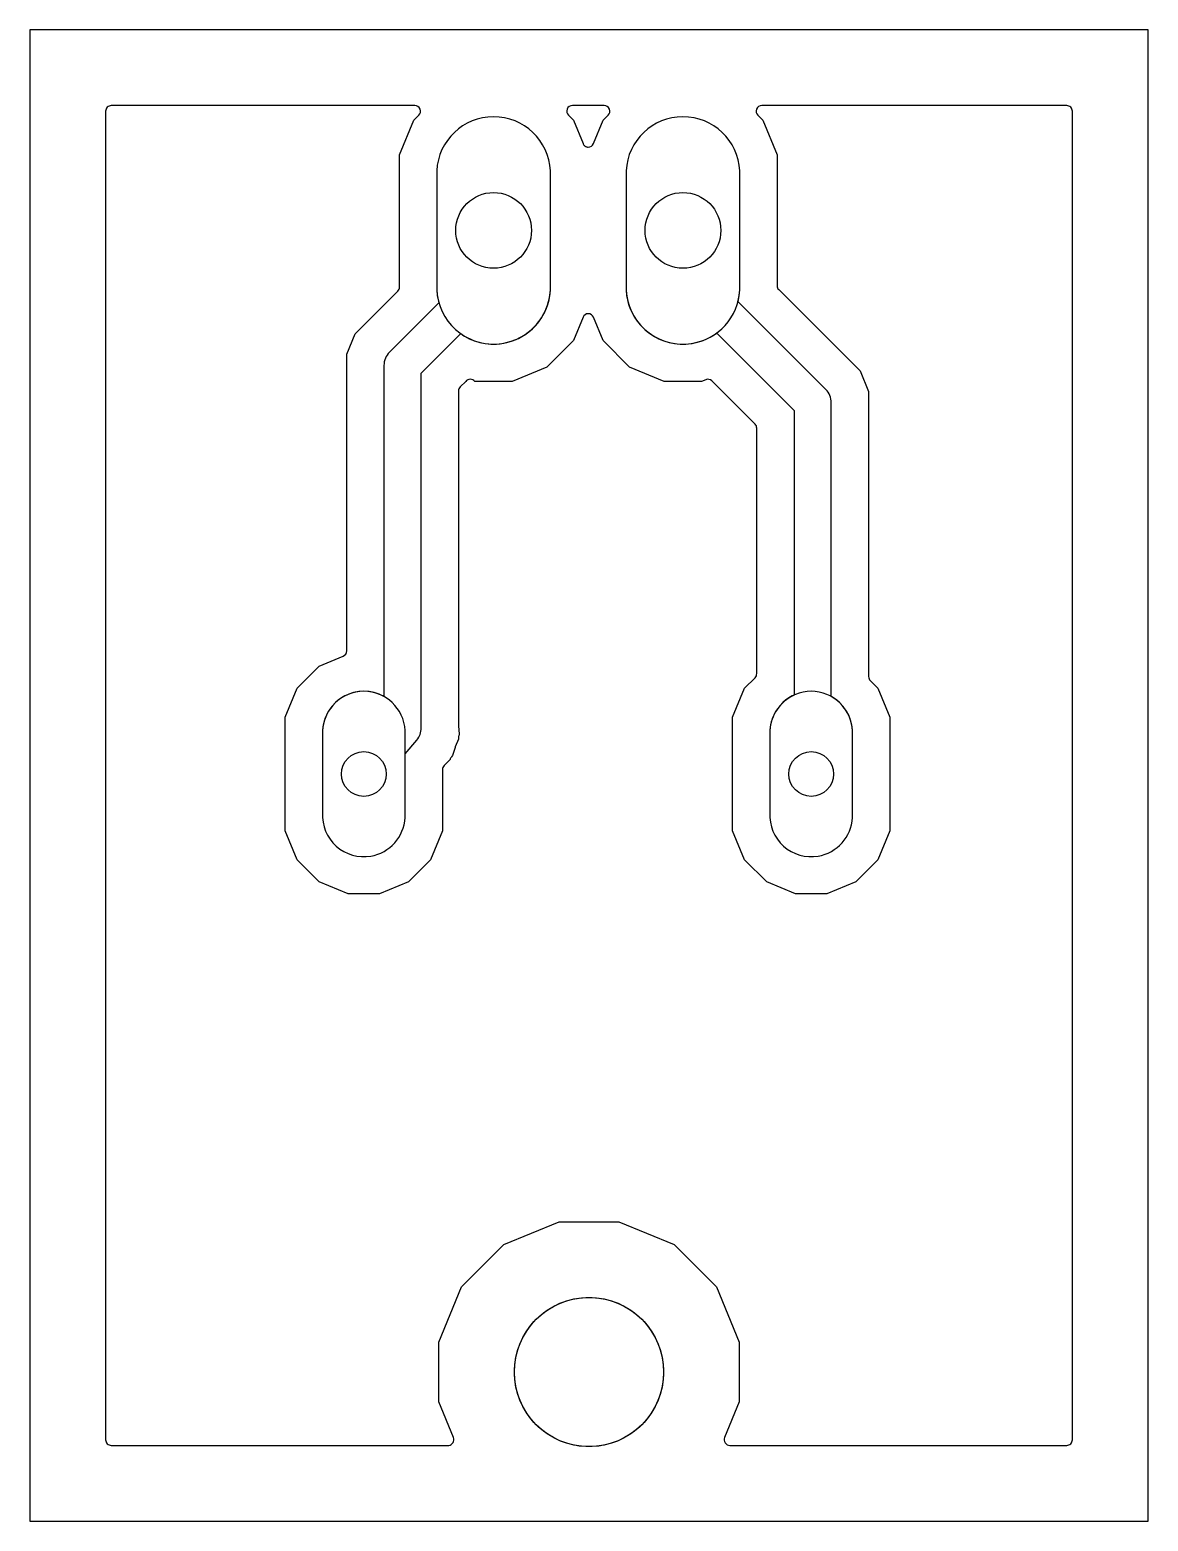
# Model space of a CAD drawing. Header units: millimetres. Extents: x 0 to 15, y 0 to 20.
import ezdxf

# ---------------------------------------------------------------- set-up
doc = ezdxf.new("R2010")
doc.units = ezdxf.units.MM

msp = doc.modelspace()

# ---------------------------------------------------------------- linework, layer by layer
at = {"layer": '16_copper'}
for points in [[(6.332, 15.793, 0.357806), (6.982, 16.511), (6.982, 18.109, 0.95208), (5.458, 18.109), (5.458, 16.511), (5.465, 16.436), (5.48, 16.363), (5.502, 16.291), (5.53, 16.222), (5.566, 16.156), (5.607, 16.094), (5.655, 16.036), (5.708, 15.983), (5.766, 15.935), (5.828, 15.894), (5.894, 15.858), (5.963, 15.83), (6.035, 15.808), (6.108, 15.793), (6.183, 15.786), (6.257, 15.786)], [(8.872, 15.793, 0.357806), (9.522, 16.511), (9.522, 18.109, 0.95208), (7.998, 18.109), (7.998, 16.511), (8.005, 16.436), (8.02, 16.363), (8.042, 16.291), (8.07, 16.222), (8.106, 16.156), (8.147, 16.094), (8.195, 16.036), (8.248, 15.983), (8.306, 15.935), (8.368, 15.894), (8.434, 15.858), (8.503, 15.83), (8.575, 15.808), (8.648, 15.793), (8.723, 15.786), (8.797, 15.786)], [(4.573, 8.919, 0.349915), (5.034, 9.435), (5.034, 10.605, 0.945416), (3.926, 10.605), (3.926, 9.435), (3.933, 9.373), (3.947, 9.312), (3.967, 9.254), (3.994, 9.198), (4.027, 9.145), (4.066, 9.096), (4.11, 9.052), (4.159, 9.013), (4.212, 8.98), (4.268, 8.953), (4.326, 8.933), (4.387, 8.919), (4.449, 8.912), (4.511, 8.912)], [(10.573, 8.919, 0.349915), (11.034, 9.435), (11.034, 10.605, 0.945416), (9.926, 10.605), (9.926, 9.435), (9.933, 9.373), (9.947, 9.312), (9.967, 9.254), (9.994, 9.198), (10.027, 9.145), (10.066, 9.096), (10.11, 9.052), (10.159, 9.013), (10.212, 8.98), (10.268, 8.953), (10.326, 8.933), (10.387, 8.919), (10.449, 8.912), (10.511, 8.912)]]:
    msp.add_lwpolyline(points, format="xyb", close=True, dxfattribs=at)
at = {"layer": '1_copper'}
for points in [[(5.621, 1.017, 0.494264), (5.682, 1.121), (5.484, 1.599), (5.484, 2.401), (5.791, 3.142), (6.358, 3.709), (7.099, 4.016), (7.901, 4.016), (8.642, 3.709), (9.209, 3.142), (9.516, 2.401), (9.516, 1.599), (9.318, 1.121, 0.534518), (9.389, 1.016), (13.908, 1.016, 0.414214), (13.984, 1.092), (13.984, 18.908, 0.414214), (13.908, 18.984), (9.817, 18.984, 0.668179), (9.763, 18.854), (9.83, 18.787), (10.022, 18.323), (10.022, 16.57, 0.198912), (10.044, 16.516), (11.136, 15.425), (11.25, 15.149), (11.25, 11.326, 0.198912), (11.272, 11.272), (11.374, 11.171), (11.534, 10.784), (11.534, 9.256), (11.374, 8.869), (11.077, 8.572), (10.69, 8.412), (10.27, 8.412), (9.883, 8.572), (9.586, 8.869), (9.426, 9.256), (9.426, 10.784), (9.586, 11.171), (9.728, 11.312, 0.198912), (9.75, 11.366), (9.75, 14.658, 0.198912), (9.728, 14.712), (9.148, 15.292, 0.303353), (9.065, 15.308), (9.011, 15.286), (8.509, 15.286), (8.045, 15.478), (7.69, 15.833), (7.56, 16.146, 0.66819), (7.42, 16.146), (7.29, 15.833), (6.935, 15.478), (6.471, 15.286), (5.969, 15.286, 0.449231), (5.846, 15.286), (5.772, 15.212, 0.198912), (5.75, 15.158), (5.75, 10.673, 0.021375), (5.75, 10.666), (5.76, 10.553), (5.754, 10.533, 0.123078), (5.75, 10.488), (5.706, 10.383, 0.021381), (5.704, 10.377), (5.67, 10.269), (5.656, 10.252, 0.123062), (5.636, 10.213), (5.556, 10.133, 0.198912), (5.534, 10.079), (5.534, 9.256), (5.374, 8.869), (5.077, 8.572), (4.69, 8.412), (4.27, 8.412), (3.883, 8.572), (3.586, 8.869), (3.426, 9.256), (3.426, 10.784), (3.586, 11.171), (3.883, 11.468), (4.203, 11.6, 0.303351), (4.25, 11.67), (4.25, 15.649), (4.364, 15.925), (4.936, 16.496, 0.198912), (4.958, 16.55), (4.958, 18.323), (5.15, 18.787), (5.217, 18.854, 0.668179), (5.163, 18.984), (1.092, 18.984, 0.414214), (1.016, 18.908), (1.016, 1.092, 0.414214), (1.092, 1.016), (5.611, 1.016)], [(4.573, 8.919, 0.349915), (5.034, 9.435), (5.034, 10.29), (5.191, 10.476, 0.176781), (5.25, 10.638), (5.25, 15.396), (5.779, 15.926, 0.591939), (6.982, 16.511), (6.982, 18.109, 0.95208), (5.458, 18.109), (5.458, 16.511, 0.056801), (5.487, 16.34), (4.823, 15.677, 0.198912), (4.75, 15.5), (4.75, 11.059, 0.553789), (3.926, 10.605), (3.926, 9.435), (3.933, 9.373), (3.947, 9.312), (3.967, 9.254), (3.994, 9.198), (4.027, 9.145), (4.066, 9.096), (4.11, 9.052), (4.159, 9.013), (4.212, 8.98), (4.268, 8.953), (4.326, 8.933), (4.387, 8.919), (4.449, 8.912), (4.511, 8.912)], [(7.49, 18.427, 0.301766), (7.56, 18.474), (7.69, 18.787), (7.757, 18.854, 0.668179), (7.703, 18.984), (7.277, 18.984, 0.668179), (7.223, 18.854), (7.29, 18.787), (7.42, 18.474), (7.421, 18.471), (7.422, 18.469), (7.427, 18.462), (7.431, 18.455), (7.433, 18.453), (7.434, 18.451), (7.441, 18.446), (7.447, 18.44), (7.449, 18.439), (7.451, 18.437), (7.459, 18.434), (7.466, 18.43), (7.469, 18.43), (7.472, 18.429), (7.48, 18.428), (7.488, 18.427)], [(10.573, 8.919, 0.349915), (11.034, 9.435), (11.034, 10.605, 0.257047), (10.75, 11.059), (10.75, 15, 0.198912), (10.677, 15.177), (9.498, 16.356, 0.051529), (9.522, 16.511), (9.522, 18.109, 0.95208), (7.998, 18.109), (7.998, 16.511, 0.598337), (9.213, 15.934), (10.25, 14.896), (10.25, 11.078, 0.278555), (9.926, 10.605), (9.926, 9.435), (9.933, 9.373), (9.947, 9.312), (9.967, 9.254), (9.994, 9.198), (10.027, 9.145), (10.066, 9.096), (10.11, 9.052), (10.159, 9.013), (10.212, 8.98), (10.268, 8.953), (10.326, 8.933), (10.387, 8.919), (10.449, 8.912), (10.511, 8.912)]]:
    msp.add_lwpolyline(points, format="xyb", close=True, dxfattribs=at)
at = {"layer": 'drills_NPTH'}
msp.add_circle((7.5, 2), 1, dxfattribs=at)
at = {"layer": 'drills_PTH'}
for centre, radius in [((6.22, 17.31), 0.508), ((8.76, 17.31), 0.508), ((4.48, 10.02), 0.3), ((10.48, 10.02), 0.3)]:
    msp.add_circle(centre, radius, dxfattribs=at)
at = {"layer": 'holes'}
msp.add_lwpolyline([(8.5, 1.956), (8.492, 1.869), (8.477, 1.783), (8.455, 1.699), (8.425, 1.617), (8.388, 1.538), (8.344, 1.462), (8.294, 1.391), (8.238, 1.324), (8.176, 1.262), (8.109, 1.206), (8.038, 1.156), (7.962, 1.112), (7.883, 1.075), (7.801, 1.045), (7.717, 1.023), (7.631, 1.008), (7.544, 1), (7.456, 1), (7.369, 1.008), (7.283, 1.023), (7.199, 1.045), (7.117, 1.075), (7.038, 1.112), (6.962, 1.156), (6.891, 1.206), (6.824, 1.262), (6.762, 1.324), (6.706, 1.391), (6.656, 1.462), (6.612, 1.538), (6.575, 1.617), (6.545, 1.699), (6.523, 1.783), (6.508, 1.869), (6.5, 1.956), (6.5, 2.044), (6.508, 2.131), (6.523, 2.217), (6.545, 2.301), (6.575, 2.383), (6.612, 2.462), (6.656, 2.538), (6.706, 2.609), (6.762, 2.676), (6.824, 2.738), (6.891, 2.794), (6.962, 2.844), (7.038, 2.888), (7.117, 2.925), (7.199, 2.955), (7.283, 2.977), (7.369, 2.992), (7.456, 3), (7.544, 3), (7.631, 2.992), (7.717, 2.977), (7.801, 2.955), (7.883, 2.925), (7.962, 2.888), (8.038, 2.844), (8.109, 2.794), (8.176, 2.738), (8.238, 2.676), (8.294, 2.609), (8.344, 2.538), (8.388, 2.462), (8.425, 2.383), (8.455, 2.301), (8.477, 2.217), (8.492, 2.131), (8.5, 2.044), (8.5, 1.956)], close=True, dxfattribs=at)
at = {"layer": 'outline'}
msp.add_lwpolyline([(0, 0), (15, 0), (15, 20), (0, 20), (0, 0)], close=True, dxfattribs=at)

doc.saveas('drawing.dxf')
